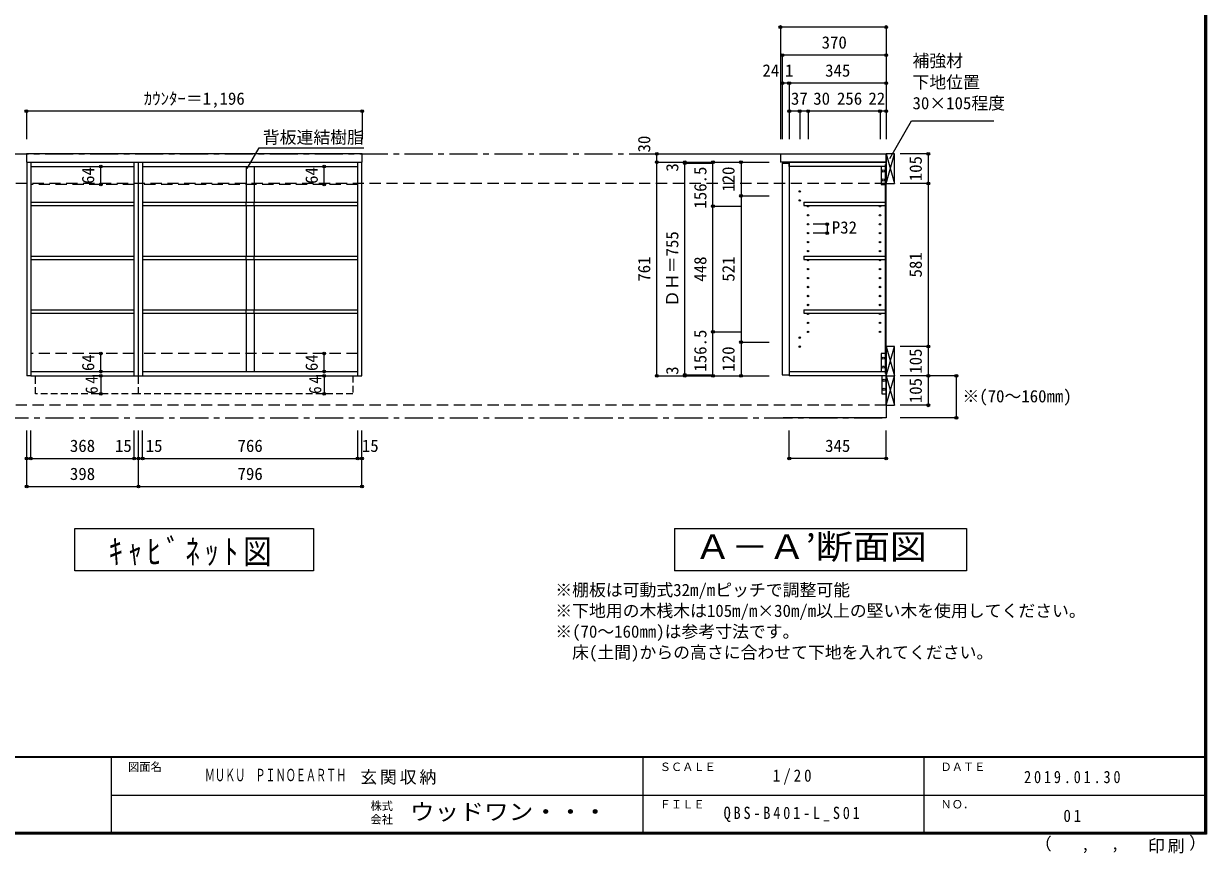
# Model space of a CAD drawing. Units: millimetres at full size, sheet at 1:20; some dimension numbers follow another scale. Extents: x -3893 to 3907, y -2871 to 2783.
# Drawn here: x -305 to 3907, y -2871 to 86 of the extents above; entities that cross this region are included whole.
import ezdxf
from ezdxf.enums import TextEntityAlignment as Align

# ---------------------------------------------------------------- set-up
doc = ezdxf.new("R2010")
doc.units = ezdxf.units.MM
doc.header["$LTSCALE"] = 20
doc.header["$PDMODE"] = 32
doc.header["$PDSIZE"] = 10
for name, pattern in [('CHAIN1', [8, 5, -1, 1, -1]), ('DASHED1', [1.8, 1.2, -0.6]), ('DASHED2', [3, 2, -1])]:
    doc.linetypes.add(name, pattern=pattern)
for name, color, linetype in [('0-1_本体', 2, 'Continuous'), ('0-2_扉', 3, 'Continuous'), ('0-3_扉仕上', 7, 'CHAIN1'), ('0-4_棚', 3, 'Continuous'), ('0-5_ダボ', 7, 'Continuous'), ('0-6_桟木', 7, 'Continuous'), ('0-7_', 7, 'Continuous'), ('0-9_', 7, 'DASHED1'), ('0-A_文字', 7, 'Continuous'), ('0-B_寸法', 7, 'Continuous'), ('F-1_枠', 6, 'Continuous'), ('F-A_文字', 7, 'Continuous')]:
    doc.layers.add(name, color=color, linetype=linetype)
doc.styles.add('HG明朝B', font='')
doc.styles.add('ＭＳ ゴシック', font='')
doc.styles.get('HG明朝B').set_extended_font_data('HG明朝B')
doc.styles.get('ＭＳ ゴシック').set_extended_font_data('MS Gothic')

msp = doc.modelspace()

# ---------------------------------------------------------------- linework, layer by layer
at = {"layer": '0-1_本体', "color": 3}
for p, q in [((-294.51, -408.29), (-294.51, -1169.29)), ((-279.51, -408.29), (-279.51, -1169.29)), ((88.49, -1169.29), (88.49, -408.29)), ((103.49, -1169.29), (103.49, -408.29)), ((118.49, -408.29), (118.49, -1169.29)), ((884.49, -1169.29), (884.49, -408.29)), ((899.49, -1169.29), (899.49, -408.29)), ((-279.51, -423.29), (88.49, -423.29)), ((118.49, -423.29), (884.49, -423.29)), ((-279.51, -1169.29), (-294.51, -1169.29)), ((-279.51, -1154.29), (88.49, -1154.29)), ((-279.51, -1169.29), (88.49, -1169.29)), ((88.49, -1169.29), (103.49, -1169.29)), ((103.49, -1169.29), (899.49, -1169.29)), ((118.49, -1154.29), (884.49, -1154.29))]:
    msp.add_line(p, q, dxfattribs=at)
at = {"layer": '0-1_本体'}
for p, q in [((2421.49, -408.29), (2766.49, -408.29)), ((2763.49, -1161.29), (2763.49, -416.29)), ((2763.49, -416.29), (2766.49, -416.29)), ((2764.99, -1161.29), (2764.99, -416.29)), ((2421.49, -1154.29), (2421.49, -1169.29)), ((2421.49, -1154.29), (2763.49, -1154.29)), ((2766.49, -1169.29), (2421.49, -1169.29)), ((2763.49, -1161.29), (2766.49, -1161.29)), ((2766.49, -1266.29), (2766.49, -1274.29))]:
    msp.add_line(p, q, dxfattribs=at)
at = {"layer": '0-1_本体', "color": 7}
msp.add_line((2766.49, -1169.29), (2766.49, -408.29), dxfattribs=at)
at = {"layer": '0-1_本体'}
msp.add_lwpolyline([(2763.49, -423.29), (2421.49, -423.29), (2421.49, -408.29)], dxfattribs=at)
at = {"layer": '0-2_扉', "color": 2}
for p, q in [((2396.49, -411.29), (2396.49, -1166.29)), ((2396.49, -1166.29), (2420.49, -1166.29))]:
    msp.add_line(p, q, dxfattribs=at)
msp.add_lwpolyline([(2396.49, -411.29), (2420.49, -411.29), (2420.49, -1166.29)], dxfattribs=at)
at = {"layer": '0-3_扉仕上', "linetype": 'Continuous'}
for p, q in [((2766.49, -1169.29), (2766.49, -1319.29)), ((2766.49, -1319.29), (2399.49, -1319.29))]:
    msp.add_line(p, q, dxfattribs=at)
at = {"layer": '0-4_棚'}
for p, q in [((-295.51, -378.29), (-295.51, -408.29)), ((900.49, -378.29), (-295.51, -378.29)), ((900.49, -408.29), (900.49, -378.29)), ((-295.51, -408.29), (900.49, -408.29)), ((-279.51, -550.31), (88.49, -550.31)), ((-279.51, -562.31), (88.49, -562.31)), ((118.49, -550.31), (884.49, -550.31)), ((118.49, -562.31), (884.49, -562.31)), ((-279.51, -742.31), (88.49, -742.31)), ((-279.51, -754.31), (88.49, -754.31)), ((118.49, -742.31), (884.49, -742.31)), ((118.49, -754.31), (884.49, -754.31)), ((-279.51, -934.32), (88.49, -934.32)), ((-279.51, -946.32), (88.49, -946.32)), ((118.49, -934.32), (884.49, -934.32)), ((118.49, -946.32), (884.49, -946.32))]:
    msp.add_line(p, q, dxfattribs=at)
at = {"layer": '0-4_棚', "color": 7}
for p, q in [((2389.49, -379.28), (2390.48, -378.29)), ((2390.48, -378.29), (2766.49, -378.29)), ((2766.49, -408.29), (2766.49, -378.29)), ((2389.49, -379.28), (2389.49, -408.29)), ((2766.49, -408.29), (2389.49, -408.29))]:
    msp.add_line(p, q, dxfattribs=at)
at = {"layer": '0-4_棚', "color": 2}
for p, q in [((2473.49, -550.31), (2763.49, -550.31)), ((2763.49, -550.31), (2763.49, -562.31)), ((2473.49, -742.31), (2763.49, -742.31)), ((2763.49, -742.31), (2763.49, -754.31)), ((2473.49, -934.32), (2473.49, -946.32)), ((2473.49, -934.32), (2763.49, -934.32)), ((2473.49, -946.32), (2763.49, -946.32)), ((2763.49, -934.32), (2763.49, -946.32))]:
    msp.add_line(p, q, dxfattribs=at)
for points in [[(2473.49, -550.31), (2473.49, -562.31), (2763.49, -562.31)], [(2473.49, -742.31), (2473.49, -754.31), (2763.49, -754.31)]]:
    msp.add_lwpolyline(points, dxfattribs=at)
at = {"layer": '0-5_ダボ'}
for centre in [(2458.49, -512.29), (2458.49, -544.29), (2488.49, -564.81), (2744.49, -564.81), (2488.49, -596.81), (2488.49, -628.81), (2744.49, -596.81), (2744.49, -628.81), (2488.49, -660.81), (2744.49, -660.81), (2488.49, -692.81), (2744.49, -692.81), (2488.49, -724.81), (2488.49, -756.81), (2744.49, -724.81), (2744.49, -756.81), (2488.49, -788.81), (2744.49, -788.81), (2488.49, -820.81), (2744.49, -820.81), (2488.49, -852.81), (2488.49, -884.81), (2744.49, -852.81), (2744.49, -884.81), (2488.49, -916.81), (2744.49, -916.81), (2488.49, -948.81), (2744.49, -948.81), (2488.49, -980.81), (2488.49, -1012.81), (2744.49, -980.81), (2744.49, -1012.81), (2458.49, -1033.29), (2458.49, -1065.29)]:
    msp.add_circle(centre, 2.5, dxfattribs=at)
at = {"layer": '0-6_桟木'}
for p, q in [((2766.49, -378.29), (2796.49, -483.29)), ((2766.49, -483.29), (2796.49, -378.29)), ((2766.49, -1169.29), (2796.49, -1064.29)), ((2766.49, -1064.29), (2796.49, -1169.29)), ((2766.49, -1274.29), (2796.49, -1169.29)), ((2766.49, -1169.29), (2796.49, -1274.29))]:
    msp.add_line(p, q, dxfattribs=at)
at = {"layer": '0-6_桟木', "color": 3}
for p, q in [((2796.49, -483.29), (2796.49, -378.29)), ((2766.49, -483.29), (2796.49, -483.29)), ((2766.49, -1169.29), (2751.49, -1169.29)), ((2766.49, -1274.29), (2766.49, -1169.29))]:
    msp.add_line(p, q, dxfattribs=at)
at = {"layer": '0-6_桟木', "linetype": 'DASHED2'}
for p, q in [((88.49, -487.29), (-279.51, -487.29)), ((884.49, -487.29), (118.49, -487.29)), ((88.49, -1090.29), (-279.51, -1090.29)), ((884.49, -1090.29), (118.49, -1090.29))]:
    msp.add_line(p, q, dxfattribs=at)
at = {"layer": '0-6_桟木', "color": 3}
for points in [[(2796.49, -378.29), (2766.49, -378.29), (2766.49, -483.29)], [(2796.49, -1169.29), (2796.49, -1064.29), (2766.49, -1064.29), (2766.49, -1169.29)], [(2751.49, -1169.29), (2751.49, -1233.29), (2766.49, -1233.29)], [(2766.49, -1274.29), (2796.49, -1274.29), (2796.49, -1169.29)]]:
    msp.add_lwpolyline(points, dxfattribs=at)
for points in [[(2763.49, -487.29), (2763.49, -423.29), (2748.49, -423.29), (2748.49, -487.29)], [(2763.49, -1154.29), (2763.49, -1090.29), (2748.49, -1090.29), (2748.49, -1154.29)]]:
    msp.add_lwpolyline(points, close=True, dxfattribs=at)
at = {"layer": '0-6_桟木'}
for centre in [(2755.99, -439.29), (2755.99, -471.29), (2755.99, -1106.29), (2755.99, -1138.29), (2758.99, -1185.29), (2758.99, -1217.29)]:
    msp.add_circle(centre, 4, dxfattribs=at)
at = {"layer": '0-7_'}
for p, q in [((487.49, -423.29), (487.49, -550.31)), ((515.49, -423.29), (515.49, -550.31)), ((487.49, -562.31), (487.49, -742.31)), ((515.49, -562.31), (515.49, -742.31)), ((487.49, -754.31), (487.49, -934.32)), ((515.49, -754.31), (515.49, -934.32)), ((487.49, -946.32), (487.49, -1154.29)), ((515.49, -946.32), (515.49, -1154.29))]:
    msp.add_line(p, q, dxfattribs=at)
at = {"layer": '0-7_', "linetype": 'DASHED1'}
for p, q in [((487.49, -562.31), (487.49, -550.31)), ((515.49, -562.31), (515.49, -550.31)), ((487.49, -754.31), (487.49, -742.31)), ((515.49, -754.31), (515.49, -742.31)), ((487.49, -946.32), (487.49, -934.32)), ((515.49, -946.32), (515.49, -934.32))]:
    msp.add_line(p, q, dxfattribs=at)
at = {"layer": '0-9_'}
for p, q in [((-262.51, -1169.29), (103.49, -1169.29)), ((-262.51, -1233.29), (-262.51, -1169.29)), ((103.49, -1169.29), (867.49, -1169.29)), ((103.49, -1233.29), (103.49, -1169.29)), ((103.49, -1233.29), (-262.51, -1233.29))]:
    msp.add_line(p, q, dxfattribs=at)
msp.add_lwpolyline([(867.49, -1169.29), (867.49, -1233.29), (103.49, -1233.29)], dxfattribs=at)
at = {"layer": '0-A_文字', "linetype": 'CHAIN1'}
for p, q in [((-2788.51, -378.29), (2766.49, -378.29)), ((-2787.51, -1319.29), (2766.49, -1319.29))]:
    msp.add_line(p, q, dxfattribs=at)
at = {"layer": '0-A_文字'}
for p, q in [((490.91, -430.14), (533.36, -356.62)), ((533.36, -356.62), (906.5, -356.62)), ((2012.99, -1713.79), (2012.99, -1863.79)), ((2012.99, -1713.79), (3052.99, -1713.79)), ((3052.99, -1713.79), (3052.99, -1863.79)), ((3052.99, -1863.79), (2012.99, -1863.79))]:
    msp.add_line(p, q, dxfattribs=at)
msp.add_lwpolyline([(2779.97, -394.26), (2857, -260.83), (3150.02, -260.83)], dxfattribs=at)
msp.add_lwpolyline([(-122.51, -1713.79), (727.49, -1713.79), (727.49, -1863.79), (-122.51, -1863.79)], close=True, dxfattribs=at)
at = {"layer": '0-B_寸法', "color": 4}
for p, q in [((2389.49, 73.71), (2389.49, -326.29)), ((2766.49, 73.71), (2389.49, 73.71)), ((2766.49, 73.71), (2766.49, -126.29)), ((2766.49, -26.29), (2396.49, -26.29)), ((2396.49, -26.29), (2396.49, -126.29)), ((2766.49, -26.29), (2766.49, -326.29)), ((2420.49, -126.29), (2396.49, -126.29)), ((2396.49, -126.29), (2396.49, -326.29)), ((2420.49, -126.29), (2420.49, -326.29)), ((2420.49, -126.29), (2420.49, -326.29)), ((2421.49, -126.29), (2420.49, -126.29)), ((2766.49, -126.29), (2421.49, -126.29)), ((2421.49, -126.29), (2421.49, -226.29)), ((2766.49, -126.29), (2766.49, -226.29)), ((-295.51, -226.29), (-295.51, -326.29)), ((900.49, -226.29), (-295.51, -226.29)), ((900.49, -226.29), (900.49, -326.29)), ((2458.49, -226.29), (2421.49, -226.29)), ((2421.49, -226.29), (2421.49, -326.29)), ((2488.49, -226.29), (2458.49, -226.29)), ((2458.49, -226.29), (2458.49, -326.29)), ((2488.49, -226.29), (2488.49, -326.29)), ((2744.49, -226.29), (2488.49, -226.29)), ((2766.49, -226.29), (2744.49, -226.29)), ((2744.49, -226.29), (2744.49, -326.29)), ((2766.49, -226.29), (2766.49, -326.29)), ((1949.49, -1169.29), (1949.49, -378.29)), ((1949.49, -378.29), (2349.49, -378.29)), ((2916.49, -378.29), (2816.49, -378.29)), ((2916.49, -378.29), (2916.49, -483.29)), ((1949.49, -408.29), (2349.49, -408.29)), ((1949.49, -408.29), (2049.49, -408.29)), ((2049.49, -408.29), (2149.49, -408.29)), ((2049.49, -411.29), (2149.49, -411.29)), ((2149.49, -564.79), (2149.49, -408.29)), ((2249.49, -408.29), (2249.49, -528.29)), ((-30.73, -423.29), (-33.72, -423.29)), ((-30.73, -487.29), (-30.73, -423.29)), ((765.27, -423.29), (762.28, -423.29)), ((765.27, -487.29), (765.27, -423.29)), ((-30.73, -487.29), (-33.72, -487.29)), ((765.27, -487.29), (762.28, -487.29)), ((2916.49, -483.29), (2816.49, -483.29)), ((2916.49, -483.29), (2916.49, -1064.29)), ((2249.49, -528.29), (2249.49, -1049.29)), ((2249.49, -528.29), (2349.49, -528.29)), ((2149.49, -564.79), (2249.49, -564.79)), ((2149.49, -1012.79), (2149.49, -564.79)), ((2556.49, -628.79), (2506.49, -628.79)), ((2149.49, -1012.79), (2249.49, -1012.79)), ((2149.49, -1169.29), (2149.49, -1012.79)), ((2249.49, -1049.29), (2249.49, -1169.29)), ((2249.49, -1049.29), (2349.49, -1049.29)), ((-30.73, -1090.29), (-33.72, -1090.29)), ((-30.73, -1154.29), (-30.73, -1090.29)), ((765.27, -1090.29), (762.28, -1090.29)), ((765.27, -1154.29), (765.27, -1090.29)), ((2916.49, -1064.29), (2816.49, -1064.29)), ((2916.49, -1064.29), (2916.49, -1169.29)), ((-30.73, -1169.29), (-59.97, -1169.29)), ((-30.73, -1154.29), (-33.72, -1154.29)), ((-30.73, -1169.29), (-30.73, -1233.29)), ((765.27, -1169.29), (736.03, -1169.29)), ((765.27, -1154.29), (762.28, -1154.29)), ((765.27, -1169.29), (765.27, -1233.29)), ((1949.49, -1169.29), (2049.49, -1169.29)), ((2049.49, -1166.29), (2149.49, -1166.29)), ((2049.49, -1169.29), (2049.49, -1166.29)), ((2049.49, -1169.29), (2149.49, -1169.29)), ((2049.49, -1169.29), (2149.49, -1169.29)), ((2149.49, -1169.29), (2249.49, -1169.29)), ((2249.49, -1169.29), (2349.49, -1169.29)), ((2916.49, -1169.29), (2816.49, -1169.29)), ((3016.49, -1169.29), (2816.49, -1169.29)), ((2916.49, -1169.29), (2916.49, -1274.29)), ((3016.49, -1319.29), (3016.49, -1169.29)), ((-30.73, -1233.29), (-59.97, -1233.29)), ((765.27, -1233.29), (736.03, -1233.29)), ((2916.49, -1274.29), (2816.49, -1274.29)), ((3016.49, -1319.29), (2816.49, -1319.29)), ((-294.51, -1563.79), (-294.51, -1363.79)), ((-279.51, -1463.79), (-279.51, -1363.79)), ((88.49, -1463.79), (88.49, -1363.79)), ((103.49, -1563.79), (103.49, -1363.79)), ((118.49, -1463.79), (118.49, -1363.79)), ((884.49, -1463.79), (884.49, -1363.79)), ((899.49, -1563.79), (899.49, -1363.79)), ((2421.49, -1463.79), (2421.49, -1363.79)), ((2766.49, -1463.79), (2766.49, -1363.79)), ((-294.51, -1463.79), (-279.51, -1463.79)), ((-279.51, -1463.79), (88.49, -1463.79)), ((88.49, -1463.79), (103.49, -1463.79)), ((103.49, -1463.79), (899.49, -1463.79)), ((2766.49, -1463.79), (2421.49, -1463.79)), ((-294.51, -1563.79), (103.49, -1563.79)), ((103.49, -1563.79), (899.49, -1563.79))]:
    msp.add_line(p, q, dxfattribs=at)
at = {"layer": '0-B_寸法', "color": 4, "linetype": 'DASHED2'}
for p, q in [((2766.49, -483.29), (-2788.51, -483.29)), ((2766.49, -1274.29), (-2788.51, -1274.29)), ((2766.49, -1274.29), (-2788.51, -1274.29))]:
    msp.add_line(p, q, dxfattribs=at)
at = {"layer": '0-B_寸法', "color": 3}
msp.add_line((2766.49, -1169.29), (2796.49, -1169.29), dxfattribs=at)
at = {"layer": '0-B_寸法', "color": 4}
for points in [[(2049.49, -1166.29), (2049.49, -411.29), (2049.49, -408.29)], [(2556.49, -628.79), (2556.49, -660.79), (2506.49, -660.79)]]:
    msp.add_lwpolyline(points, dxfattribs=at)
at = {"layer": '0-B_寸法'}
for p in [(2389.49, 73.71), (2766.49, 73.71), (2396.49, -26.29), (2766.49, -26.29), (2396.49, -126.29), (2420.49, -126.29), (2420.49, -126.29), (2421.49, -126.29), (2766.49, -126.29), (-295.51, -226.29), (900.49, -226.29), (2421.49, -226.29), (2458.49, -226.29), (2488.49, -226.29), (2744.49, -226.29), (2766.49, -226.29), (1949.49, -378.29), (2916.49, -378.29), (-30.73, -423.29), (765.27, -423.29), (1949.49, -408.29), (1949.49, -408.29), (2049.49, -408.29), (2049.49, -411.29), (2149.49, -408.29), (2249.49, -408.29), (-30.73, -487.29), (765.27, -487.29), (2916.49, -483.29), (2249.49, -528.29), (2149.49, -564.79), (2556.49, -628.79), (2556.49, -660.79), (2149.49, -1012.79), (2249.49, -1049.29), (-30.73, -1090.29), (765.27, -1090.29), (2916.49, -1064.29), (-30.73, -1154.29), (-30.73, -1169.29), (765.27, -1154.29), (765.27, -1169.29), (1949.49, -1169.29), (2049.49, -1166.29), (2049.49, -1169.29), (2149.49, -1169.29), (2249.49, -1169.29), (2916.49, -1169.29), (2916.49, -1169.29), (3016.49, -1169.29), (-30.73, -1233.29), (765.27, -1233.29), (2916.49, -1274.29), (3016.49, -1319.29), (-294.51, -1463.79), (-279.51, -1463.79), (88.49, -1463.79), (103.49, -1463.79), (118.49, -1463.79), (884.49, -1463.79), (899.49, -1463.79), (2421.49, -1463.79), (2766.49, -1463.79), (-294.51, -1563.79), (103.49, -1563.79), (899.49, -1563.79)]:
    msp.add_point(p, dxfattribs=at)
at = {"layer": 'F-1_枠'}
for p, q in [((3899.95, 2783.33), (3899.95, -2803.33)), ((3903.28, 2783.33), (3903.28, -2803.33)), ((3906.61, 2783.33), (3906.61, -2803.33)), ((3906.61, -2526.67), (-3893.39, -2526.67)), ((3906.61, -2530), (-3893.39, -2530)), ((6.61, -2530), (6.61, -2796.67)), ((1899.94, -2530), (1899.94, -2796.67)), ((2899.95, -2530), (2899.95, -2796.67)), ((6.61, -2663.33), (3899.95, -2663.34)), ((3906.61, -2796.67), (-3893.39, -2796.67)), ((3906.61, -2800), (-3893.39, -2800)), ((3906.61, -2803.33), (-3893.39, -2803.33))]:
    msp.add_line(p, q, dxfattribs=at)

# ---------------------------------------------------------------- texts
at = {"layer": '0-A_文字', "style": 'ＭＳ ゴシック'}
for s, p in [('補強材', (2860.23, -81.43)), ('下地位置', (2860.23, -158.04)), ('30×105程度', (2860.23, -232.58)), ('背板連結樹脂', (546.5, -354.48)), ('※棚板は可動式32m/mピッチで調整可能', (1587.99, -1967.61)), ('※下地用の木桟木は105m/m×30m/m以上の堅い木を使用してください。', (1587.99, -2041.74)), ('※(70～160㎜)は参考寸法です。', (1587.99, -2115.88)), ('\u3000床(土間)からの高さに合わせて下地を入れてください。', (1587.99, -2190.01))]:
    msp.add_text(s, height=43.99, dxfattribs=at).set_placement(p, align=Align.BOTTOM_LEFT)
at = {"layer": '0-A_文字', "style": 'ＭＳ ゴシック', "width": 1.1}
msp.add_text('Ａ－Ａ’断面図', height=87.98, dxfattribs=at).set_placement((2082.99, -1848.79), align=Align.BOTTOM_LEFT)
at = {"layer": '0-A_文字', "insert": (-2.51, -1848.79), "char_height": 87.98, "attachment_point": 7, "style": 'ＭＳ ゴシック'}
msp.add_mtext('\\T1.34;\\W0.85;ｷｬﾋﾞﾈｯﾄ図', dxfattribs=at)
at = {"layer": '0-B_寸法', "style": 'ＭＳ ゴシック'}
for s, p in [('370', (2536.49, -16.29)), ('24', (2325.7, -116.29)), ('1', (2405.99, -116.29)), ('345', (2548.99, -116.29)), ('345', (2548.99, -116.29)), ('ｶｳﾝﾀｰ＝1,196', (122.49, -216.29)), ('37', (2427.11, -216.29)), ('30', (2506.64, -216.29)), ('256', (2591.05, -216.29)), ('22', (2703.03, -216.29)), ('P32', (2572.74, -675.65)), ('※(70～160㎜)', (3037.9, -1277.04)), ('368', (-140.51, -1453.79)), ('15', (19.94, -1453.79)), ('15', (129.42, -1453.79)), ('766', (456.49, -1453.79)), ('15', (899.15, -1453.79)), ('345', (2548.99, -1453.79)), ('398', (-140.51, -1553.79)), ('796', (456.49, -1553.79))]:
    msp.add_text(s, height=43.99, dxfattribs=at).set_placement(p, align=Align.BOTTOM_LEFT)
for s, p in [('30', (1939.49, -373.29)), ('3', (2039.49, -441.54)), ('105', (2906.49, -475.79)), ('64', (-40.73, -485.29)), ('64', (755.27, -485.29)), ('156.5', (2139.49, -573.29)), ('120', (2239.49, -513.29)), ('ＤＨ＝755', (2039.49, -923.79)), ('761', (1939.49, -833.79)), ('448', (2139.49, -833.79)), ('521', (2239.49, -833.79)), ('581', (2906.49, -818.79)), ('156.5', (2139.49, -1154.29)), ('64', (-40.73, -1152.29)), ('64', (755.27, -1152.29)), ('120', (2239.49, -1154.29)), ('105', (2906.49, -1161.79)), ('3', (2039.49, -1165.57)), ('105', (2906.49, -1266.79))]:
    msp.add_text(s, height=43.99, rotation=90, dxfattribs=at).set_placement(p, align=Align.BOTTOM_LEFT)
at = {"layer": '0-B_寸法', "char_height": 43.99, "attachment_point": 7, "rotation": 90, "style": 'ＭＳ ゴシック'}
for insert in [(-40.73, -1233.79), (755.27, -1233.79)]:
    msp.add_mtext('\\T1.36;\\W0.9;64', dxfattribs=dict(at, insert=insert))
at = {"layer": 'F-A_文字', "style": 'ＭＳ ゴシック'}
for s, height, p in [('図面名', 29.33, (66.61, -2586.67)), ('ＳＣＡＬＥ', 29.33, (1959.94, -2586.67)), ('ＤＡＴＥ', 29.33, (2959.95, -2586.67)), ('株式', 29.33, (929.94, -2726)), ('ＦＩＬＥ', 29.33, (1959.94, -2720)), ('ＮＯ．', 29.33, (2959.95, -2720)), ('会社', 29.33, (929.94, -2774)), ('（', 43.99, (3295.97, -2872.21)), ('）', 43.99, (3845.55, -2869.42)), (',', 43.99, (3460.8, -2872.21)), (',', 43.99, (3566.74, -2870.35))]:
    msp.add_text(s, height=height, dxfattribs=at).set_placement(p, align=Align.BOTTOM_LEFT)
at = {"layer": 'F-A_文字'}
for s, height, style, width, p in [('ＭＵＫＵ\u3000ＰＩＮＯＥＡＲＴＨ', 43.99, 'HG明朝B', 0.6, (339.95, -2627.19)), ('ウッドワン・・・', 58.65, 'ＭＳ ゴシック', 1.1, (1069.94, -2770))]:
    msp.add_text(s, height=height, dxfattribs=dict(at, style=style, width=width)).set_placement(p, align=Align.BOTTOM_LEFT)
at = {"layer": 'F-A_文字', "char_height": 43.99, "attachment_point": 7, "style": 'ＭＳ ゴシック'}
for s, insert in [('\\T1.38;\\W0.9;1/20', (2362.45, -2626.67)), ('\\T1.17;玄関収納', (893.56, -2626.67)), ('\\T1.39;\\W0.85;2019.01.30', (3257.45, -2621.67)), ('\\T1.39;\\W0.85;QBS-B401-L_S01', (2187.45, -2760)), ('\\T1.36;\\W0.9;01', (3397.45, -2760)), ('\\T1.17;印刷', (3698.71, -2871.28))]:
    msp.add_mtext(s, dxfattribs=dict(at, insert=insert))

doc.saveas('drawing.dxf')
